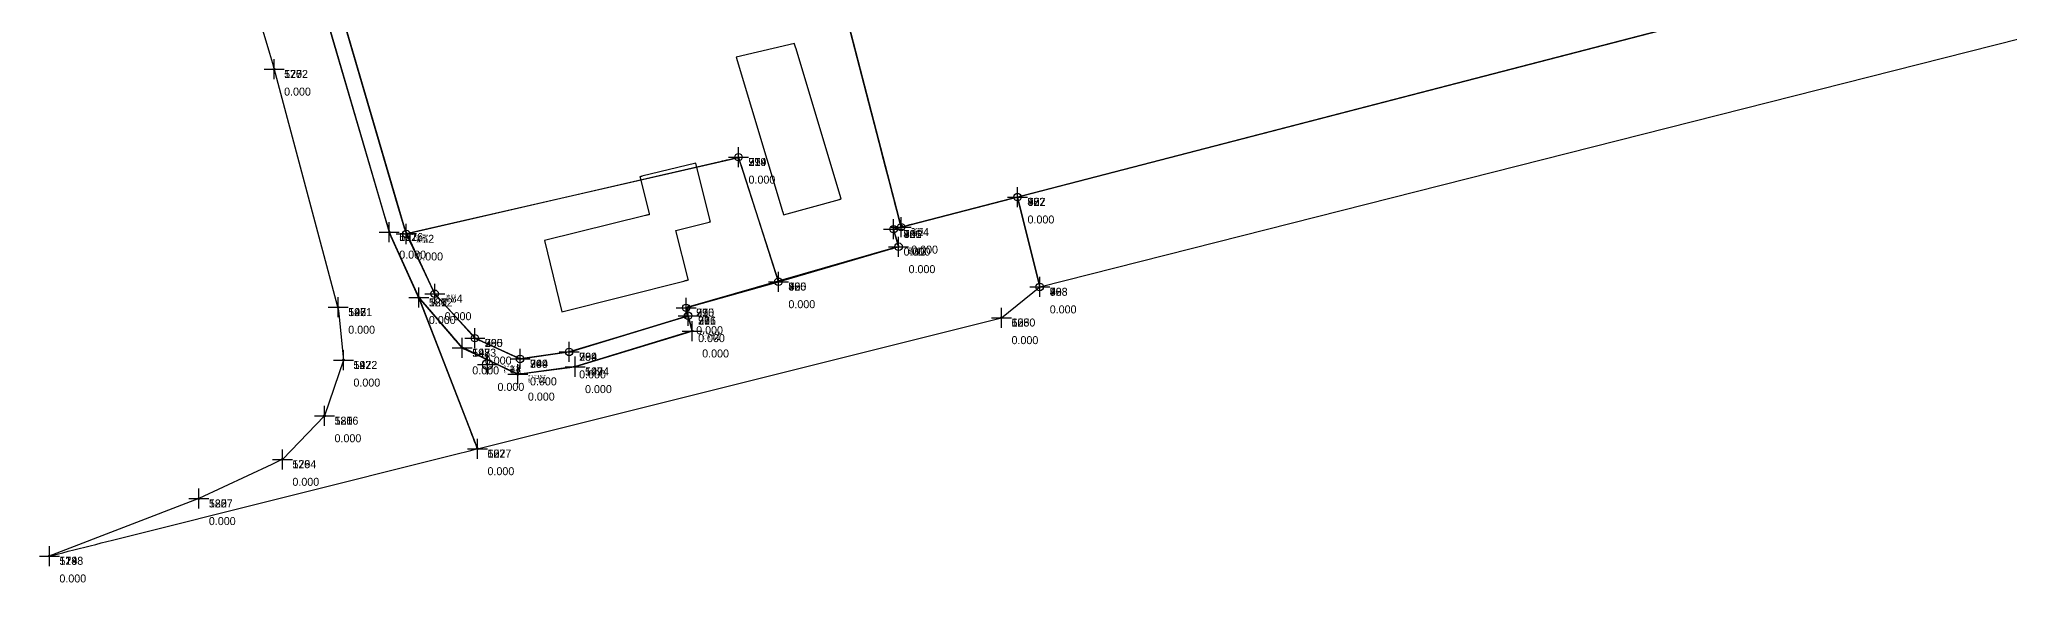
# Model space of a CAD drawing. Header units: metres. Extents: x 581016 to 32581287, y 5319908 to 5321142.
# Drawn here: x 581085 to 581281.9, y 5320133.1 to 5320187.3 of the extents above; entities that cross this region are included whole.
import ezdxf
from ezdxf.enums import TextEntityAlignment as Align

# ---------------------------------------------------------------- set-up
doc = ezdxf.new("R2010")
doc.units = ezdxf.units.M
doc.header["$PDMODE"] = 2
doc.header["$PDSIZE"] = 1
for name, color, linetype in [('Flurstuecksgrenzedxf', 7, 'Continuous'), ('Gebaeudeumrissliniedxf', 7, 'Continuous'), ('Grenzpunktdxf', 7, 'Continuous'), ('Grenzpunktunabgemarktdxf', 7, 'Continuous'), ('PointHeights', 7, 'Continuous'), ('PointNames', 7, 'Continuous'), ('UmringIndustrieUGewerbefldxf', 7, 'Continuous'), ('UmringPStrassenverkehrdxf', 7, 'Continuous'), ('UmringPWohnbauFldxf', 7, 'Continuous'), ('UmringspolygonWegdxf', 7, 'Continuous'), ('Versicherungspunktdxf', 7, 'Continuous')]:
    doc.layers.add(name, color=color, linetype=linetype)

msp = doc.modelspace()

# ---------------------------------------------------------------- linework, layer by layer
at = {"layer": 'Flurstuecksgrenzedxf', "color": 178}
for points in [[(581563.77, 5320247.92), (581450.34, 5320236.37), (581448.18, 5320236.02), (581437.39, 5320234.3), (581436.01, 5320234.08), (581350.47, 5320212.41), (581340.6, 5320210.21), (581278.9, 5320196.45), (581274.11, 5320195.26), (581182.73, 5320171.57), (581184.95, 5320162.59), (581292.94, 5320189.92), (581303.24, 5320192.05), (581422.51, 5320216.05), (581434.04, 5320218.26), (581497.34, 5320228.76)], [(581563.77, 5320247.92), (581450.34, 5320236.37), (581448.18, 5320236.02), (581437.39, 5320234.3), (581436.01, 5320234.08), (581350.47, 5320212.41), (581340.6, 5320210.21), (581278.9, 5320196.45), (581274.11, 5320195.26), (581182.73, 5320171.57), (581184.95, 5320162.59), (581292.94, 5320189.92), (581303.24, 5320192.05), (581422.51, 5320216.05), (581434.04, 5320218.26), (581497.34, 5320228.76)], [(581157.88, 5320219.54), (581171.1, 5320168.56), (581277.48, 5320196.13)], [(581157.88, 5320219.54), (581171.1, 5320168.56), (581277.48, 5320196.13)], [(581113.92, 5320194.14), (581121.63, 5320167.88), (581152.83, 5320175.09), (581153.04, 5320175.13), (581153.25, 5320175.18), (581153.45, 5320175.23), (581153.66, 5320175.28), (581153.87, 5320175.33), (581154.07, 5320175.37), (581154.28, 5320175.42), (581154.49, 5320175.47), (581154.69, 5320175.52), (581154.85, 5320175.53), (581154.87, 5320175.45), (581154.9, 5320175.37), (581154.92, 5320175.3), (581158.83, 5320163.11), (581170.11, 5320166.4), (581170.19, 5320166.42), (581170.26, 5320166.44), (581170.34, 5320166.46), (581170.41, 5320166.49), (581170.49, 5320166.51), (581170.56, 5320166.53), (581170.64, 5320166.55), (581170.71, 5320166.57), (581170.79, 5320166.59), (581170.84, 5320166.61), (581170.84, 5320166.62), (581170.83, 5320166.63), (581170.83, 5320166.65), (581170.34, 5320168.36), (581171.05, 5320168.55), (581171.06, 5320168.55), (581171.06, 5320168.55), (581171.07, 5320168.55), (581171.07, 5320168.55), (581171.08, 5320168.55), (581171.08, 5320168.56), (581171.09, 5320168.56), (581171.09, 5320168.56), (581171.1, 5320168.56), (581171.08, 5320168.65), (581170.99, 5320168.97), (581170.91, 5320169.29), (581170.83, 5320169.6), (581158.33, 5320217.82)], [(581113.92, 5320194.14), (581121.63, 5320167.88), (581152.83, 5320175.09), (581153.04, 5320175.13), (581153.25, 5320175.18), (581153.45, 5320175.23), (581153.66, 5320175.28), (581153.87, 5320175.33), (581154.07, 5320175.37), (581154.28, 5320175.42), (581154.49, 5320175.47), (581154.69, 5320175.52), (581154.85, 5320175.53), (581154.87, 5320175.45), (581154.9, 5320175.37), (581154.92, 5320175.3), (581158.83, 5320163.11), (581170.11, 5320166.4), (581170.19, 5320166.42), (581170.26, 5320166.44), (581170.34, 5320166.46), (581170.41, 5320166.49), (581170.49, 5320166.51), (581170.56, 5320166.53), (581170.64, 5320166.55), (581170.71, 5320166.57), (581170.79, 5320166.59), (581170.84, 5320166.61), (581170.84, 5320166.62), (581170.83, 5320166.63), (581170.83, 5320166.65), (581170.34, 5320168.36), (581171.05, 5320168.55), (581171.06, 5320168.55), (581171.06, 5320168.55), (581171.07, 5320168.55), (581171.07, 5320168.55), (581171.08, 5320168.55), (581171.08, 5320168.56), (581171.09, 5320168.56), (581171.09, 5320168.56), (581171.1, 5320168.56), (581171.08, 5320168.65), (581170.99, 5320168.97), (581170.91, 5320169.29), (581170.83, 5320169.6), (581158.33, 5320217.82)], [(581103.81, 5320199.9), (581107.95, 5320185.93), (581108.25, 5320184.93), (581114.86, 5320160.25), (581114.89, 5320159.91), (581115.35, 5320155.28), (581113.46, 5320149.72), (581109.25, 5320145.37), (581108.99, 5320145.25), (581108.72, 5320145.12), (581108.45, 5320145), (581108.18, 5320144.87), (581100.9, 5320141.45), (581086.27, 5320135.84), (581086.07, 5320135.76), (581086.19, 5320135.78), (581086.74, 5320135.92), (581087.29, 5320136.05), (581087.84, 5320136.19), (581088.39, 5320136.33), (581088.95, 5320136.47), (581089.5, 5320136.61), (581090.05, 5320136.74), (581090.6, 5320136.88), (581091.15, 5320137.02), (581091.7, 5320137.16), (581092.25, 5320137.3), (581126.45, 5320145.85), (581127, 5320145.99), (581127.55, 5320146.13), (581128.1, 5320146.27), (581128.65, 5320146.41), (581128.69, 5320146.59), (581128.61, 5320146.79), (581128.54, 5320146.98), (581128.46, 5320147.17), (581128.39, 5320147.37), (581128.31, 5320147.56), (581128.23, 5320147.76), (581128.16, 5320147.95), (581128.08, 5320148.15), (581123.1, 5320160.99), (581122.8, 5320161.72), (581120.13, 5320167.61), (581119.94, 5320168.03), (581109.47, 5320203.77)], [(581103.81, 5320199.9), (581107.95, 5320185.93), (581108.25, 5320184.93), (581114.86, 5320160.25), (581114.89, 5320159.91), (581115.35, 5320155.28), (581113.46, 5320149.72), (581109.25, 5320145.37), (581108.99, 5320145.25), (581108.72, 5320145.12), (581108.45, 5320145), (581108.18, 5320144.87), (581100.9, 5320141.45), (581086.27, 5320135.84), (581086.07, 5320135.76), (581086.19, 5320135.78), (581086.74, 5320135.92), (581087.29, 5320136.05), (581087.84, 5320136.19), (581088.39, 5320136.33), (581088.95, 5320136.47), (581089.5, 5320136.61), (581090.05, 5320136.74), (581090.6, 5320136.88), (581091.15, 5320137.02), (581091.7, 5320137.16), (581092.25, 5320137.3), (581126.45, 5320145.85), (581127, 5320145.99), (581127.55, 5320146.13), (581128.1, 5320146.27), (581128.65, 5320146.41), (581128.69, 5320146.59), (581128.61, 5320146.79), (581128.54, 5320146.98), (581128.46, 5320147.17), (581128.39, 5320147.37), (581128.31, 5320147.56), (581128.23, 5320147.76), (581128.16, 5320147.95), (581128.08, 5320148.15), (581123.1, 5320160.99), (581122.8, 5320161.72), (581120.13, 5320167.61), (581119.94, 5320168.03), (581109.47, 5320203.77)], [(581109.45, 5320203.86), (581119.47, 5320169.65), (581120.06, 5320167.77), (581122.85, 5320161.62), (581123.06, 5320161.33), (581123.3, 5320161.06), (581123.53, 5320160.79), (581126.24, 5320157.65), (581126.4, 5320157.46), (581126.57, 5320157.27), (581126.73, 5320157.07), (581126.9, 5320156.88), (581127.06, 5320156.69), (581131.83, 5320154.33), (581131.97, 5320154.26), (581132.12, 5320154.19), (581132.27, 5320154.12), (581132.42, 5320154.05), (581132.57, 5320153.98), (581132.72, 5320153.91), (581132.87, 5320153.89), (581133.02, 5320153.91), (581138.25, 5320154.6), (581139.02, 5320154.79), (581149.64, 5320158.02), (581149.85, 5320158.08), (581150.05, 5320158.14), (581150.21, 5320158.2), (581150.2, 5320158.22), (581150.19, 5320158.25), (581150.19, 5320158.28), (581150.18, 5320158.31), (581150.17, 5320158.33), (581150.16, 5320158.36), (581150.16, 5320158.39), (581150.15, 5320158.41), (581150.14, 5320158.44), (581150.14, 5320158.47), (581149.9, 5320159.34), (581149.89, 5320159.37), (581149.89, 5320159.39), (581149.88, 5320159.42), (581149.87, 5320159.45), (581149.87, 5320159.48), (581149.86, 5320159.5), (581149.85, 5320159.53), (581149.84, 5320159.56), (581149.84, 5320159.58), (581149.83, 5320159.61), (581149.82, 5320159.64), (581149.81, 5320159.67), (581149.81, 5320159.69), (581137.91, 5320156.1), (581133, 5320155.4), (581129.21, 5320157.14), (581129.04, 5320157.22), (581128.87, 5320157.3), (581128.7, 5320157.38), (581128.52, 5320157.46), (581128.37, 5320157.61), (581124.79, 5320161.56), (581124.58, 5320161.79), (581124.39, 5320162.07), (581124.24, 5320162.39), (581121.46, 5320168.46), (581120.77, 5320170.8), (581110.91, 5320204.39)], [(581109.45, 5320203.86), (581119.47, 5320169.65), (581120.06, 5320167.77), (581122.85, 5320161.62), (581123.06, 5320161.33), (581123.3, 5320161.06), (581123.53, 5320160.79), (581126.24, 5320157.65), (581126.4, 5320157.46), (581126.57, 5320157.27), (581126.73, 5320157.07), (581126.9, 5320156.88), (581127.06, 5320156.69), (581131.83, 5320154.33), (581131.97, 5320154.26), (581132.12, 5320154.19), (581132.27, 5320154.12), (581132.42, 5320154.05), (581132.57, 5320153.98), (581132.72, 5320153.91), (581132.87, 5320153.89), (581133.02, 5320153.91), (581138.25, 5320154.6), (581139.02, 5320154.79), (581149.64, 5320158.02), (581149.85, 5320158.08), (581150.05, 5320158.14), (581150.21, 5320158.2), (581150.2, 5320158.22), (581150.19, 5320158.25), (581150.19, 5320158.28), (581150.18, 5320158.31), (581150.17, 5320158.33), (581150.16, 5320158.36), (581150.16, 5320158.39), (581150.15, 5320158.41), (581150.14, 5320158.44), (581150.14, 5320158.47), (581149.9, 5320159.34), (581149.89, 5320159.37), (581149.89, 5320159.39), (581149.88, 5320159.42), (581149.87, 5320159.45), (581149.87, 5320159.48), (581149.86, 5320159.5), (581149.85, 5320159.53), (581149.84, 5320159.56), (581149.84, 5320159.58), (581149.83, 5320159.61), (581149.82, 5320159.64), (581149.81, 5320159.67), (581149.81, 5320159.69), (581137.91, 5320156.1), (581133, 5320155.4), (581129.21, 5320157.14), (581129.04, 5320157.22), (581128.87, 5320157.3), (581128.7, 5320157.38), (581128.52, 5320157.46), (581128.37, 5320157.61), (581124.79, 5320161.56), (581124.58, 5320161.79), (581124.39, 5320162.07), (581124.24, 5320162.39), (581121.46, 5320168.46), (581120.77, 5320170.8), (581110.91, 5320204.39)]]:
    msp.add_lwpolyline(points, dxfattribs=at)
for points in [[(581121.63, 5320167.88), (581124.32, 5320162.23), (581124.36, 5320162.15), (581124.39, 5320162.07), (581124.43, 5320161.99), (581128.48, 5320157.48), (581133.03, 5320155.4), (581133.07, 5320155.41), (581133.1, 5320155.41), (581133.13, 5320155.42), (581133.16, 5320155.42), (581133.2, 5320155.43), (581133.23, 5320155.43), (581133.26, 5320155.44), (581133.29, 5320155.44), (581138.17, 5320156.18), (581138.44, 5320156.26), (581149.8, 5320159.72), (581149.8, 5320159.73), (581149.8, 5320159.73), (581149.8, 5320159.73), (581149.8, 5320159.74), (581149.79, 5320159.74), (581149.79, 5320159.74), (581149.79, 5320159.75), (581149.79, 5320159.75), (581149.79, 5320159.76), (581149.79, 5320159.76), (581149.79, 5320159.76), (581149.79, 5320159.77), (581149.79, 5320159.77), (581149.65, 5320160.52), (581149.69, 5320160.53), (581149.73, 5320160.54), (581149.77, 5320160.56), (581149.81, 5320160.57), (581149.86, 5320160.58), (581149.9, 5320160.59), (581149.94, 5320160.6), (581149.98, 5320160.61), (581150.02, 5320160.63), (581150.06, 5320160.64), (581150.1, 5320160.65), (581150.14, 5320160.66), (581150.18, 5320160.67), (581158.83, 5320163.11), (581155.09, 5320174.78), (581155.07, 5320174.83), (581155.05, 5320174.89), (581155.04, 5320174.94), (581155.02, 5320175), (581155, 5320175.05), (581154.98, 5320175.11), (581154.96, 5320175.16), (581154.95, 5320175.22), (581154.93, 5320175.27), (581154.91, 5320175.33), (581154.89, 5320175.38), (581154.88, 5320175.44), (581154.86, 5320175.49)], [(581121.63, 5320167.88), (581124.32, 5320162.23), (581124.36, 5320162.15), (581124.39, 5320162.07), (581124.43, 5320161.99), (581128.48, 5320157.48), (581133.03, 5320155.4), (581133.07, 5320155.41), (581133.1, 5320155.41), (581133.13, 5320155.42), (581133.16, 5320155.42), (581133.2, 5320155.43), (581133.23, 5320155.43), (581133.26, 5320155.44), (581133.29, 5320155.44), (581138.17, 5320156.18), (581138.44, 5320156.26), (581149.8, 5320159.72), (581149.8, 5320159.73), (581149.8, 5320159.73), (581149.8, 5320159.73), (581149.8, 5320159.74), (581149.79, 5320159.74), (581149.79, 5320159.74), (581149.79, 5320159.75), (581149.79, 5320159.75), (581149.79, 5320159.76), (581149.79, 5320159.76), (581149.79, 5320159.76), (581149.79, 5320159.77), (581149.79, 5320159.77), (581149.65, 5320160.52), (581149.69, 5320160.53), (581149.73, 5320160.54), (581149.77, 5320160.56), (581149.81, 5320160.57), (581149.86, 5320160.58), (581149.9, 5320160.59), (581149.94, 5320160.6), (581149.98, 5320160.61), (581150.02, 5320160.63), (581150.06, 5320160.64), (581150.1, 5320160.65), (581150.14, 5320160.66), (581150.18, 5320160.67), (581158.83, 5320163.11), (581155.09, 5320174.78), (581155.07, 5320174.83), (581155.05, 5320174.89), (581155.04, 5320174.94), (581155.02, 5320175), (581155, 5320175.05), (581154.98, 5320175.11), (581154.96, 5320175.16), (581154.95, 5320175.22), (581154.93, 5320175.27), (581154.91, 5320175.33), (581154.89, 5320175.38), (581154.88, 5320175.44), (581154.86, 5320175.49)], [(581122.89, 5320161.53), (581128.75, 5320146.43), (581181.13, 5320159.52), (581184.95, 5320162.59), (581182.8, 5320171.27), (581182.79, 5320171.34), (581182.77, 5320171.4), (581182.76, 5320171.47), (581182.74, 5320171.53), (581182.7, 5320171.56), (581182.62, 5320171.54), (581182.53, 5320171.52), (581182.45, 5320171.5), (581182.37, 5320171.48), (581182.29, 5320171.45), (581182.2, 5320171.43), (581182.12, 5320171.41), (581182.04, 5320171.39), (581170.34, 5320168.36), (581170.34, 5320168.36), (581170.34, 5320168.35), (581170.35, 5320168.33), (581170.35, 5320168.32), (581170.35, 5320168.31), (581170.36, 5320168.3), (581170.36, 5320168.28), (581170.37, 5320168.27), (581170.37, 5320168.26), (581170.37, 5320168.25), (581170.38, 5320168.23), (581170.38, 5320168.22), (581170.38, 5320168.21), (581170.82, 5320166.69), (581170.82, 5320166.68), (581170.82, 5320166.67), (581170.83, 5320166.65), (581170.83, 5320166.64), (581170.83, 5320166.63), (581170.84, 5320166.62), (581170.8, 5320166.6), (581170.71, 5320166.57), (581170.63, 5320166.55), (581170.54, 5320166.52), (581170.46, 5320166.5), (581170.37, 5320166.47), (581170.28, 5320166.45), (581149.79, 5320160.56), (581149.72, 5320160.54), (581149.66, 5320160.52), (581149.61, 5320160.51), (581149.61, 5320160.5), (581149.61, 5320160.5), (581149.61, 5320160.49), (581149.62, 5320160.49), (581149.62, 5320160.48), (581149.62, 5320160.47), (581149.62, 5320160.47), (581149.62, 5320160.46), (581149.62, 5320160.46), (581149.62, 5320160.45), (581149.79, 5320159.74), (581149.8, 5320159.71), (581150.17, 5320158.34), (581150.17, 5320158.33), (581150.18, 5320158.32), (581150.18, 5320158.31), (581150.18, 5320158.3), (581150.18, 5320158.29), (581150.19, 5320158.28), (581150.19, 5320158.27), (581150.19, 5320158.26), (581150.2, 5320158.24), (581150.2, 5320158.23), (581150.2, 5320158.22), (581150.2, 5320158.21), (581150.21, 5320158.2), (581138.55, 5320154.65), (581138.32, 5320154.61), (581133.19, 5320153.93), (581133.12, 5320153.92), (581133.06, 5320153.92), (581133, 5320153.91), (581132.94, 5320153.9), (581132.88, 5320153.89), (581132.82, 5320153.88), (581132.76, 5320153.89), (581132.7, 5320153.92), (581127.23, 5320156.5)], [(581122.89, 5320161.53), (581128.75, 5320146.43), (581181.13, 5320159.52), (581184.95, 5320162.59), (581182.8, 5320171.27), (581182.79, 5320171.34), (581182.77, 5320171.4), (581182.76, 5320171.47), (581182.74, 5320171.53), (581182.7, 5320171.56), (581182.62, 5320171.54), (581182.53, 5320171.52), (581182.45, 5320171.5), (581182.37, 5320171.48), (581182.29, 5320171.45), (581182.2, 5320171.43), (581182.12, 5320171.41), (581182.04, 5320171.39), (581170.34, 5320168.36), (581170.34, 5320168.36), (581170.34, 5320168.35), (581170.35, 5320168.33), (581170.35, 5320168.32), (581170.35, 5320168.31), (581170.36, 5320168.3), (581170.36, 5320168.28), (581170.37, 5320168.27), (581170.37, 5320168.26), (581170.37, 5320168.25), (581170.38, 5320168.23), (581170.38, 5320168.22), (581170.38, 5320168.21), (581170.82, 5320166.69), (581170.82, 5320166.68), (581170.82, 5320166.67), (581170.83, 5320166.65), (581170.83, 5320166.64), (581170.83, 5320166.63), (581170.84, 5320166.62), (581170.8, 5320166.6), (581170.71, 5320166.57), (581170.63, 5320166.55), (581170.54, 5320166.52), (581170.46, 5320166.5), (581170.37, 5320166.47), (581170.28, 5320166.45), (581149.79, 5320160.56), (581149.72, 5320160.54), (581149.66, 5320160.52), (581149.61, 5320160.51), (581149.61, 5320160.5), (581149.61, 5320160.5), (581149.61, 5320160.49), (581149.62, 5320160.49), (581149.62, 5320160.48), (581149.62, 5320160.47), (581149.62, 5320160.47), (581149.62, 5320160.46), (581149.62, 5320160.46), (581149.62, 5320160.45), (581149.79, 5320159.74), (581149.8, 5320159.71), (581150.17, 5320158.34), (581150.17, 5320158.33), (581150.18, 5320158.32), (581150.18, 5320158.31), (581150.18, 5320158.3), (581150.18, 5320158.29), (581150.19, 5320158.28), (581150.19, 5320158.27), (581150.19, 5320158.26), (581150.2, 5320158.24), (581150.2, 5320158.23), (581150.2, 5320158.22), (581150.2, 5320158.21), (581150.21, 5320158.2), (581138.55, 5320154.65), (581138.32, 5320154.61), (581133.19, 5320153.93), (581133.12, 5320153.92), (581133.06, 5320153.92), (581133, 5320153.91), (581132.94, 5320153.9), (581132.88, 5320153.89), (581132.82, 5320153.88), (581132.76, 5320153.89), (581132.7, 5320153.92), (581127.23, 5320156.5)]]:
    msp.add_lwpolyline(points, close=True, dxfattribs=at)
at = {"layer": 'Gebaeudeumrissliniedxf', "color": 178}
for points in [[(581154.6, 5320185.54), (581159.2, 5320170.26), (581159.21, 5320170.23), (581159.22, 5320170.19), (581159.23, 5320170.16), (581159.24, 5320170.12), (581159.26, 5320170.09), (581159.27, 5320170.05), (581159.28, 5320170.02), (581159.29, 5320169.98), (581159.3, 5320169.95), (581159.31, 5320169.91), (581159.32, 5320169.88), (581159.33, 5320169.84), (581159.34, 5320169.81), (581164.92, 5320171.34), (581164.93, 5320171.34), (581164.95, 5320171.35), (581164.96, 5320171.35), (581164.97, 5320171.35), (581164.98, 5320171.36), (581165, 5320171.36), (581165.01, 5320171.36), (581165.02, 5320171.37), (581165.04, 5320171.37), (581165.05, 5320171.38), (581165.06, 5320171.38), (581165.07, 5320171.38), (581165.09, 5320171.39), (581160.56, 5320186.47), (581160.55, 5320186.5), (581160.54, 5320186.54), (581160.52, 5320186.57), (581160.51, 5320186.6), (581160.5, 5320186.64), (581160.49, 5320186.67), (581160.48, 5320186.71), (581160.47, 5320186.74), (581160.46, 5320186.78), (581160.45, 5320186.81), (581160.44, 5320186.85), (581160.43, 5320186.88), (581160.42, 5320186.92)], [(581154.6, 5320185.54), (581159.2, 5320170.26), (581159.21, 5320170.23), (581159.22, 5320170.19), (581159.23, 5320170.16), (581159.24, 5320170.12), (581159.26, 5320170.09), (581159.27, 5320170.05), (581159.28, 5320170.02), (581159.29, 5320169.98), (581159.3, 5320169.95), (581159.31, 5320169.91), (581159.32, 5320169.88), (581159.33, 5320169.84), (581159.34, 5320169.81), (581164.92, 5320171.34), (581164.93, 5320171.34), (581164.95, 5320171.35), (581164.96, 5320171.35), (581164.97, 5320171.35), (581164.98, 5320171.36), (581165, 5320171.36), (581165.01, 5320171.36), (581165.02, 5320171.37), (581165.04, 5320171.37), (581165.05, 5320171.38), (581165.06, 5320171.38), (581165.07, 5320171.38), (581165.09, 5320171.39), (581160.56, 5320186.47), (581160.55, 5320186.5), (581160.54, 5320186.54), (581160.52, 5320186.57), (581160.51, 5320186.6), (581160.5, 5320186.64), (581160.49, 5320186.67), (581160.48, 5320186.71), (581160.47, 5320186.74), (581160.46, 5320186.78), (581160.45, 5320186.81), (581160.44, 5320186.85), (581160.43, 5320186.88), (581160.42, 5320186.92)], [(581137.19, 5320160.09), (581149.37, 5320163.18), (581149.43, 5320163.2), (581149.48, 5320163.21), (581149.53, 5320163.22), (581149.58, 5320163.24), (581149.63, 5320163.25), (581149.68, 5320163.26), (581149.73, 5320163.27), (581149.78, 5320163.29), (581149.83, 5320163.3), (581149.82, 5320163.32), (581149.82, 5320163.34), (581149.81, 5320163.36), (581149.81, 5320163.38), (581148.58, 5320168.22), (581151.91, 5320169.07), (581151.92, 5320169.07), (581151.93, 5320169.08), (581151.95, 5320169.08), (581151.96, 5320169.08), (581151.97, 5320169.09), (581151.99, 5320169.09), (581152, 5320169.09), (581152.02, 5320169.1), (581152.03, 5320169.1), (581152.02, 5320169.12), (581152.02, 5320169.15), (581152.01, 5320169.17), (581152.01, 5320169.19), (581150.57, 5320174.97), (581145.19, 5320173.64), (581145.17, 5320173.63), (581145.15, 5320173.63), (581145.12, 5320173.62), (581145.1, 5320173.62), (581145.08, 5320173.61), (581145.06, 5320173.61), (581145.03, 5320173.6), (581145.01, 5320173.6), (581144.99, 5320173.59), (581144.99, 5320173.57), (581145, 5320173.56), (581145, 5320173.54), (581145.01, 5320173.53), (581145.91, 5320169.88), (581145.92, 5320169.87), (581145.92, 5320169.85), (581145.93, 5320169.84), (581145.93, 5320169.82), (581145.89, 5320169.81), (581145.85, 5320169.8), (581145.8, 5320169.79), (581145.76, 5320169.78), (581145.72, 5320169.77), (581145.68, 5320169.76), (581145.64, 5320169.75), (581145.59, 5320169.74), (581145.55, 5320169.73), (581135.45, 5320167.22)], [(581137.19, 5320160.09), (581149.37, 5320163.18), (581149.43, 5320163.2), (581149.48, 5320163.21), (581149.53, 5320163.22), (581149.58, 5320163.24), (581149.63, 5320163.25), (581149.68, 5320163.26), (581149.73, 5320163.27), (581149.78, 5320163.29), (581149.83, 5320163.3), (581149.82, 5320163.32), (581149.82, 5320163.34), (581149.81, 5320163.36), (581149.81, 5320163.38), (581148.58, 5320168.22), (581151.91, 5320169.07), (581151.92, 5320169.07), (581151.93, 5320169.08), (581151.95, 5320169.08), (581151.96, 5320169.08), (581151.97, 5320169.09), (581151.99, 5320169.09), (581152, 5320169.09), (581152.02, 5320169.1), (581152.03, 5320169.1), (581152.02, 5320169.12), (581152.02, 5320169.15), (581152.01, 5320169.17), (581152.01, 5320169.19), (581150.57, 5320174.97), (581145.19, 5320173.64), (581145.17, 5320173.63), (581145.15, 5320173.63), (581145.12, 5320173.62), (581145.1, 5320173.62), (581145.08, 5320173.61), (581145.06, 5320173.61), (581145.03, 5320173.6), (581145.01, 5320173.6), (581144.99, 5320173.59), (581144.99, 5320173.57), (581145, 5320173.56), (581145, 5320173.54), (581145.01, 5320173.53), (581145.91, 5320169.88), (581145.92, 5320169.87), (581145.92, 5320169.85), (581145.93, 5320169.84), (581145.93, 5320169.82), (581145.89, 5320169.81), (581145.85, 5320169.8), (581145.8, 5320169.79), (581145.76, 5320169.78), (581145.72, 5320169.77), (581145.68, 5320169.76), (581145.64, 5320169.75), (581145.59, 5320169.74), (581145.55, 5320169.73), (581135.45, 5320167.22)]]:
    msp.add_lwpolyline(points, close=True, dxfattribs=at)
at = {"layer": 'Grenzpunktdxf', "color": 178}
for centre in [(581154.84, 5320175.55), (581154.84, 5320175.55), (581154.84, 5320175.55), (581154.84, 5320175.55), (581182.73, 5320171.57), (581182.73, 5320171.57), (581182.73, 5320171.57), (581182.73, 5320171.57), (581121.63, 5320167.88), (581121.63, 5320167.88), (581121.63, 5320167.88), (581121.63, 5320167.88), (581170.34, 5320168.36), (581170.34, 5320168.36), (581170.34, 5320168.36), (581170.34, 5320168.36), (581171.1, 5320168.56), (581171.1, 5320168.56), (581171.1, 5320168.56), (581171.1, 5320168.56), (581170.84, 5320166.61), (581170.84, 5320166.61), (581170.84, 5320166.61), (581170.84, 5320166.61), (581124.47, 5320161.91), (581124.47, 5320161.91), (581124.47, 5320161.91), (581124.47, 5320161.91), (581158.83, 5320163.11), (581158.83, 5320163.11), (581158.83, 5320163.11), (581158.83, 5320163.11), (581184.95, 5320162.59), (581184.95, 5320162.59), (581184.95, 5320162.59), (581184.95, 5320162.59), (581149.61, 5320160.51), (581149.61, 5320160.51), (581149.61, 5320160.51), (581149.61, 5320160.51), (581149.8, 5320159.72), (581149.8, 5320159.72), (581149.8, 5320159.72), (581149.8, 5320159.72), (581128.48, 5320157.48), (581128.48, 5320157.48), (581128.48, 5320157.48), (581128.48, 5320157.48), (581137.91, 5320156.1), (581137.91, 5320156.1), (581137.91, 5320156.1), (581137.91, 5320156.1), (581133, 5320155.4), (581133, 5320155.4), (581133, 5320155.4), (581133, 5320155.4)]:
    msp.add_circle(centre, 0.375, dxfattribs=at)
at = {"layer": 'Grenzpunktdxf', "linetype": 'Continuous'}
for p in [(581154.84, 5320175.55), (581154.84, 5320175.55), (581154.84, 5320175.55), (581154.84, 5320175.55), (581182.73, 5320171.57), (581182.73, 5320171.57), (581182.73, 5320171.57), (581182.73, 5320171.57), (581121.63, 5320167.88), (581121.63, 5320167.88), (581121.63, 5320167.88), (581121.63, 5320167.88), (581170.34, 5320168.36), (581170.34, 5320168.36), (581170.34, 5320168.36), (581170.34, 5320168.36), (581171.1, 5320168.56), (581171.1, 5320168.56), (581171.1, 5320168.56), (581171.1, 5320168.56), (581170.84, 5320166.61), (581170.84, 5320166.61), (581170.84, 5320166.61), (581170.84, 5320166.61), (581158.83, 5320163.11), (581158.83, 5320163.11), (581158.83, 5320163.11), (581158.83, 5320163.11), (581124.47, 5320161.91), (581124.47, 5320161.91), (581124.47, 5320161.91), (581124.47, 5320161.91), (581184.95, 5320162.59), (581184.95, 5320162.59), (581184.95, 5320162.59), (581184.95, 5320162.59), (581149.61, 5320160.51), (581149.61, 5320160.51), (581149.61, 5320160.51), (581149.61, 5320160.51), (581149.8, 5320159.72), (581149.8, 5320159.72), (581149.8, 5320159.72), (581149.8, 5320159.72), (581128.48, 5320157.48), (581128.48, 5320157.48), (581128.48, 5320157.48), (581128.48, 5320157.48), (581133, 5320155.4), (581133, 5320155.4), (581133, 5320155.4), (581133, 5320155.4), (581137.91, 5320156.1), (581137.91, 5320156.1), (581137.91, 5320156.1), (581137.91, 5320156.1)]:
    msp.add_point(p, dxfattribs=at)
at = {"layer": 'Grenzpunktunabgemarktdxf', "color": 178}
for centre in [(581108.42, 5320184.34), (581108.42, 5320184.34), (581119.93, 5320168.06), (581119.93, 5320168.06), (581114.83, 5320160.56), (581114.83, 5320160.56), (581122.89, 5320161.53), (581122.89, 5320161.53), (581150.21, 5320158.19), (581150.21, 5320158.19), (581181.13, 5320159.52), (581181.13, 5320159.52), (581127.23, 5320156.5), (581127.23, 5320156.5), (581115.35, 5320155.28), (581115.35, 5320155.28), (581138.5, 5320154.63), (581138.5, 5320154.63), (581132.79, 5320153.88), (581132.79, 5320153.88), (581113.46, 5320149.72), (581113.46, 5320149.72), (581128.75, 5320146.43), (581128.75, 5320146.43), (581109.25, 5320145.37), (581109.25, 5320145.37), (581100.9, 5320141.45), (581100.9, 5320141.45), (581085.96, 5320135.72), (581085.96, 5320135.72)]:
    msp.add_circle(centre, 0.0833, dxfattribs=at)
at = {"layer": 'Grenzpunktunabgemarktdxf', "linetype": 'Continuous'}
for p in [(581108.42, 5320184.34), (581108.42, 5320184.34), (581108.42, 5320184.34), (581108.42, 5320184.34), (581119.93, 5320168.06), (581119.93, 5320168.06), (581119.93, 5320168.06), (581119.93, 5320168.06), (581122.89, 5320161.53), (581122.89, 5320161.53), (581122.89, 5320161.53), (581122.89, 5320161.53), (581114.83, 5320160.56), (581114.83, 5320160.56), (581114.83, 5320160.56), (581114.83, 5320160.56), (581181.13, 5320159.52), (581181.13, 5320159.52), (581181.13, 5320159.52), (581181.13, 5320159.52), (581150.21, 5320158.19), (581150.21, 5320158.19), (581150.21, 5320158.19), (581150.21, 5320158.19), (581115.35, 5320155.28), (581115.35, 5320155.28), (581115.35, 5320155.28), (581115.35, 5320155.28), (581127.23, 5320156.5), (581127.23, 5320156.5), (581127.23, 5320156.5), (581127.23, 5320156.5), (581132.79, 5320153.88), (581132.79, 5320153.88), (581132.79, 5320153.88), (581132.79, 5320153.88), (581138.5, 5320154.63), (581138.5, 5320154.63), (581138.5, 5320154.63), (581138.5, 5320154.63), (581113.46, 5320149.72), (581113.46, 5320149.72), (581113.46, 5320149.72), (581113.46, 5320149.72), (581109.25, 5320145.37), (581109.25, 5320145.37), (581109.25, 5320145.37), (581109.25, 5320145.37), (581128.75, 5320146.43), (581128.75, 5320146.43), (581128.75, 5320146.43), (581128.75, 5320146.43), (581100.9, 5320141.45), (581100.9, 5320141.45), (581100.9, 5320141.45), (581100.9, 5320141.45), (581085.96, 5320135.72), (581085.96, 5320135.72), (581085.96, 5320135.72), (581085.96, 5320135.72)]:
    msp.add_point(p, dxfattribs=at)
at = {"layer": 'UmringIndustrieUGewerbefldxf', "color": 178}
msp.add_lwpolyline([(581259.2, 5320191.39), (581172.57, 5320168.94), (581172.25, 5320168.86), (581171.94, 5320168.78), (581171.62, 5320168.7), (581171.31, 5320168.61), (581170.98, 5320169.04), (581170.62, 5320170.42), (581170.26, 5320171.8), (581169.9, 5320173.18), (581169.54, 5320174.56), (581169.18, 5320175.95), (581168.83, 5320177.33), (581168.47, 5320178.71), (581168.11, 5320180.09), (581157.88, 5320219.54)], dxfattribs=at)
msp.add_lwpolyline([(581259.2, 5320191.39), (581172.57, 5320168.94), (581172.25, 5320168.86), (581171.94, 5320168.78), (581171.62, 5320168.7), (581171.31, 5320168.61), (581170.98, 5320169.04), (581170.62, 5320170.42), (581170.26, 5320171.8), (581169.9, 5320173.18), (581169.54, 5320174.56), (581169.18, 5320175.95), (581168.83, 5320177.33), (581168.47, 5320178.71), (581168.11, 5320180.09), (581157.88, 5320219.54)], dxfattribs=at)
at = {"layer": 'UmringPStrassenverkehrdxf', "color": 178}
for points in [[(581563.77, 5320247.92), (581450.34, 5320236.37), (581448.18, 5320236.02), (581437.39, 5320234.3), (581436.01, 5320234.08), (581350.47, 5320212.41), (581340.6, 5320210.21), (581278.9, 5320196.45), (581274.11, 5320195.26), (581182.73, 5320171.57), (581184.95, 5320162.59), (581292.94, 5320189.92), (581303.24, 5320192.05), (581422.51, 5320216.05), (581434.04, 5320218.26), (581497.34, 5320228.76)], [(581563.77, 5320247.92), (581450.34, 5320236.37), (581448.18, 5320236.02), (581437.39, 5320234.3), (581436.01, 5320234.08), (581350.47, 5320212.41), (581340.6, 5320210.21), (581278.9, 5320196.45), (581274.11, 5320195.26), (581182.73, 5320171.57), (581184.95, 5320162.59), (581292.94, 5320189.92), (581303.24, 5320192.05), (581422.51, 5320216.05), (581434.04, 5320218.26), (581497.34, 5320228.76)], [(581103.81, 5320199.9), (581107.95, 5320185.93), (581108.25, 5320184.93), (581114.86, 5320160.25), (581114.89, 5320159.91), (581115.35, 5320155.28), (581113.46, 5320149.72), (581109.25, 5320145.37), (581108.99, 5320145.25), (581108.72, 5320145.12), (581108.45, 5320145), (581108.18, 5320144.87), (581100.9, 5320141.45), (581086.27, 5320135.84), (581086.07, 5320135.76), (581086.19, 5320135.78), (581086.74, 5320135.92), (581087.29, 5320136.05), (581087.84, 5320136.19), (581088.39, 5320136.33), (581088.95, 5320136.47), (581089.5, 5320136.61), (581090.05, 5320136.74), (581090.6, 5320136.88), (581091.15, 5320137.02), (581091.7, 5320137.16), (581092.25, 5320137.3), (581126.45, 5320145.85), (581127, 5320145.99), (581127.55, 5320146.13), (581128.1, 5320146.27), (581128.65, 5320146.41), (581128.69, 5320146.59), (581128.61, 5320146.79), (581128.54, 5320146.98), (581128.46, 5320147.17), (581128.39, 5320147.37), (581128.31, 5320147.56), (581128.23, 5320147.76), (581128.16, 5320147.95), (581128.08, 5320148.15), (581123.1, 5320160.99), (581122.8, 5320161.72), (581120.13, 5320167.61), (581119.94, 5320168.03), (581109.47, 5320203.77)], [(581103.81, 5320199.9), (581107.95, 5320185.93), (581108.25, 5320184.93), (581114.86, 5320160.25), (581114.89, 5320159.91), (581115.35, 5320155.28), (581113.46, 5320149.72), (581109.25, 5320145.37), (581108.99, 5320145.25), (581108.72, 5320145.12), (581108.45, 5320145), (581108.18, 5320144.87), (581100.9, 5320141.45), (581086.27, 5320135.84), (581086.07, 5320135.76), (581086.19, 5320135.78), (581086.74, 5320135.92), (581087.29, 5320136.05), (581087.84, 5320136.19), (581088.39, 5320136.33), (581088.95, 5320136.47), (581089.5, 5320136.61), (581090.05, 5320136.74), (581090.6, 5320136.88), (581091.15, 5320137.02), (581091.7, 5320137.16), (581092.25, 5320137.3), (581126.45, 5320145.85), (581127, 5320145.99), (581127.55, 5320146.13), (581128.1, 5320146.27), (581128.65, 5320146.41), (581128.69, 5320146.59), (581128.61, 5320146.79), (581128.54, 5320146.98), (581128.46, 5320147.17), (581128.39, 5320147.37), (581128.31, 5320147.56), (581128.23, 5320147.76), (581128.16, 5320147.95), (581128.08, 5320148.15), (581123.1, 5320160.99), (581122.8, 5320161.72), (581120.13, 5320167.61), (581119.94, 5320168.03), (581109.47, 5320203.77)]]:
    msp.add_lwpolyline(points, dxfattribs=at)
msp.add_lwpolyline([(581122.89, 5320161.53), (581128.75, 5320146.43), (581181.13, 5320159.52), (581184.95, 5320162.59), (581182.8, 5320171.27), (581182.79, 5320171.34), (581182.77, 5320171.4), (581182.76, 5320171.47), (581182.74, 5320171.53), (581182.7, 5320171.56), (581182.62, 5320171.54), (581182.53, 5320171.52), (581182.45, 5320171.5), (581182.37, 5320171.48), (581182.29, 5320171.45), (581182.2, 5320171.43), (581182.12, 5320171.41), (581182.04, 5320171.39), (581170.34, 5320168.36), (581170.34, 5320168.36), (581170.34, 5320168.35), (581170.35, 5320168.33), (581170.35, 5320168.32), (581170.35, 5320168.31), (581170.36, 5320168.3), (581170.36, 5320168.28), (581170.37, 5320168.27), (581170.37, 5320168.26), (581170.37, 5320168.25), (581170.38, 5320168.23), (581170.38, 5320168.22), (581170.38, 5320168.21), (581170.82, 5320166.69), (581170.82, 5320166.68), (581170.82, 5320166.67), (581170.83, 5320166.65), (581170.83, 5320166.64), (581170.83, 5320166.63), (581170.84, 5320166.62), (581170.8, 5320166.6), (581170.71, 5320166.57), (581170.63, 5320166.55), (581170.54, 5320166.52), (581170.46, 5320166.5), (581170.37, 5320166.47), (581170.28, 5320166.45), (581149.79, 5320160.56), (581149.72, 5320160.54), (581149.66, 5320160.52), (581149.61, 5320160.51), (581149.61, 5320160.5), (581149.61, 5320160.5), (581149.61, 5320160.49), (581149.62, 5320160.49), (581149.62, 5320160.48), (581149.62, 5320160.47), (581149.62, 5320160.47), (581149.62, 5320160.46), (581149.62, 5320160.46), (581149.62, 5320160.45), (581149.79, 5320159.74), (581149.8, 5320159.71), (581150.17, 5320158.34), (581150.17, 5320158.33), (581150.18, 5320158.32), (581150.18, 5320158.31), (581150.18, 5320158.3), (581150.18, 5320158.29), (581150.19, 5320158.28), (581150.19, 5320158.27), (581150.19, 5320158.26), (581150.2, 5320158.24), (581150.2, 5320158.23), (581150.2, 5320158.22), (581150.2, 5320158.21), (581150.21, 5320158.2), (581138.55, 5320154.65), (581138.32, 5320154.61), (581133.19, 5320153.93), (581133.12, 5320153.92), (581133.06, 5320153.92), (581133, 5320153.91), (581132.94, 5320153.9), (581132.88, 5320153.89), (581132.82, 5320153.88), (581132.76, 5320153.89), (581132.7, 5320153.92), (581127.23, 5320156.5)], close=True, dxfattribs=at)
msp.add_lwpolyline([(581122.89, 5320161.53), (581128.75, 5320146.43), (581181.13, 5320159.52), (581184.95, 5320162.59), (581182.8, 5320171.27), (581182.79, 5320171.34), (581182.77, 5320171.4), (581182.76, 5320171.47), (581182.74, 5320171.53), (581182.7, 5320171.56), (581182.62, 5320171.54), (581182.53, 5320171.52), (581182.45, 5320171.5), (581182.37, 5320171.48), (581182.29, 5320171.45), (581182.2, 5320171.43), (581182.12, 5320171.41), (581182.04, 5320171.39), (581170.34, 5320168.36), (581170.34, 5320168.36), (581170.34, 5320168.35), (581170.35, 5320168.33), (581170.35, 5320168.32), (581170.35, 5320168.31), (581170.36, 5320168.3), (581170.36, 5320168.28), (581170.37, 5320168.27), (581170.37, 5320168.26), (581170.37, 5320168.25), (581170.38, 5320168.23), (581170.38, 5320168.22), (581170.38, 5320168.21), (581170.82, 5320166.69), (581170.82, 5320166.68), (581170.82, 5320166.67), (581170.83, 5320166.65), (581170.83, 5320166.64), (581170.83, 5320166.63), (581170.84, 5320166.62), (581170.8, 5320166.6), (581170.71, 5320166.57), (581170.63, 5320166.55), (581170.54, 5320166.52), (581170.46, 5320166.5), (581170.37, 5320166.47), (581170.28, 5320166.45), (581149.79, 5320160.56), (581149.72, 5320160.54), (581149.66, 5320160.52), (581149.61, 5320160.51), (581149.61, 5320160.5), (581149.61, 5320160.5), (581149.61, 5320160.49), (581149.62, 5320160.49), (581149.62, 5320160.48), (581149.62, 5320160.47), (581149.62, 5320160.47), (581149.62, 5320160.46), (581149.62, 5320160.46), (581149.62, 5320160.45), (581149.79, 5320159.74), (581149.8, 5320159.71), (581150.17, 5320158.34), (581150.17, 5320158.33), (581150.18, 5320158.32), (581150.18, 5320158.31), (581150.18, 5320158.3), (581150.18, 5320158.29), (581150.19, 5320158.28), (581150.19, 5320158.27), (581150.19, 5320158.26), (581150.2, 5320158.24), (581150.2, 5320158.23), (581150.2, 5320158.22), (581150.2, 5320158.21), (581150.21, 5320158.2), (581138.55, 5320154.65), (581138.32, 5320154.61), (581133.19, 5320153.93), (581133.12, 5320153.92), (581133.06, 5320153.92), (581133, 5320153.91), (581132.94, 5320153.9), (581132.88, 5320153.89), (581132.82, 5320153.88), (581132.76, 5320153.89), (581132.7, 5320153.92), (581127.23, 5320156.5)], close=True, dxfattribs=at)
at = {"layer": 'UmringPWohnbauFldxf', "color": 178}
msp.add_lwpolyline([(581110.91, 5320204.39), (581121.36, 5320168.81), (581121.69, 5320167.75), (581124.42, 5320162.02), (581124.53, 5320161.84), (581124.67, 5320161.69), (581124.81, 5320161.53), (581128.53, 5320157.46), (581128.64, 5320157.4), (581128.76, 5320157.35), (581128.87, 5320157.3), (581128.98, 5320157.25), (581129.09, 5320157.2), (581132.42, 5320155.67), (581132.49, 5320155.63), (581132.57, 5320155.6), (581132.65, 5320155.56), (581132.73, 5320155.52), (581132.81, 5320155.49), (581132.89, 5320155.45), (581132.96, 5320155.42), (581133.05, 5320155.41), (581137.67, 5320156.07), (581138.02, 5320156.13), (581149.14, 5320159.52), (581149.28, 5320159.56), (581149.42, 5320159.6), (581149.56, 5320159.65), (581149.69, 5320159.69), (581149.8, 5320159.72), (581149.8, 5320159.73), (581149.8, 5320159.74), (581149.79, 5320159.75), (581149.79, 5320159.76), (581149.79, 5320159.77), (581149.79, 5320159.78), (581149.78, 5320159.79), (581149.78, 5320159.8), (581149.61, 5320160.51), (581169.86, 5320166.32), (581170, 5320166.36), (581170.14, 5320166.4), (581170.27, 5320166.45), (581170.41, 5320166.49), (581170.55, 5320166.53), (581170.69, 5320166.57), (581170.83, 5320166.61), (581170.83, 5320166.63), (581170.83, 5320166.65), (581170.82, 5320166.67), (581170.82, 5320166.69), (581170.81, 5320166.71), (581170.81, 5320166.73), (581170.36, 5320168.29), (581170.36, 5320168.31), (581170.35, 5320168.33), (581170.34, 5320168.35), (581170.34, 5320168.36), (581170.35, 5320168.36), (581170.36, 5320168.37), (581170.37, 5320168.37), (581170.38, 5320168.37), (581170.39, 5320168.37), (581170.4, 5320168.37), (581170.4, 5320168.38), (581170.41, 5320168.38), (581170.42, 5320168.38), (581171.1, 5320168.56), (581170.97, 5320169.06), (581170.82, 5320169.65), (581170.67, 5320170.24), (581170.51, 5320170.83), (581170.36, 5320171.41), (581170.21, 5320172), (581170.05, 5320172.59), (581169.9, 5320173.18), (581169.75, 5320173.77), (581169.6, 5320174.36), (581169.44, 5320174.95), (581169.29, 5320175.54), (581169.14, 5320176.13), (581157.88, 5320219.54)], dxfattribs=at)
msp.add_lwpolyline([(581110.91, 5320204.39), (581121.36, 5320168.81), (581121.69, 5320167.75), (581124.42, 5320162.02), (581124.53, 5320161.84), (581124.67, 5320161.69), (581124.81, 5320161.53), (581128.53, 5320157.46), (581128.64, 5320157.4), (581128.76, 5320157.35), (581128.87, 5320157.3), (581128.98, 5320157.25), (581129.09, 5320157.2), (581132.42, 5320155.67), (581132.49, 5320155.63), (581132.57, 5320155.6), (581132.65, 5320155.56), (581132.73, 5320155.52), (581132.81, 5320155.49), (581132.89, 5320155.45), (581132.96, 5320155.42), (581133.05, 5320155.41), (581137.67, 5320156.07), (581138.02, 5320156.13), (581149.14, 5320159.52), (581149.28, 5320159.56), (581149.42, 5320159.6), (581149.56, 5320159.65), (581149.69, 5320159.69), (581149.8, 5320159.72), (581149.8, 5320159.73), (581149.8, 5320159.74), (581149.79, 5320159.75), (581149.79, 5320159.76), (581149.79, 5320159.77), (581149.79, 5320159.78), (581149.78, 5320159.79), (581149.78, 5320159.8), (581149.61, 5320160.51), (581169.86, 5320166.32), (581170, 5320166.36), (581170.14, 5320166.4), (581170.27, 5320166.45), (581170.41, 5320166.49), (581170.55, 5320166.53), (581170.69, 5320166.57), (581170.83, 5320166.61), (581170.83, 5320166.63), (581170.83, 5320166.65), (581170.82, 5320166.67), (581170.82, 5320166.69), (581170.81, 5320166.71), (581170.81, 5320166.73), (581170.36, 5320168.29), (581170.36, 5320168.31), (581170.35, 5320168.33), (581170.34, 5320168.35), (581170.34, 5320168.36), (581170.35, 5320168.36), (581170.36, 5320168.37), (581170.37, 5320168.37), (581170.38, 5320168.37), (581170.39, 5320168.37), (581170.4, 5320168.37), (581170.4, 5320168.38), (581170.41, 5320168.38), (581170.42, 5320168.38), (581171.1, 5320168.56), (581170.97, 5320169.06), (581170.82, 5320169.65), (581170.67, 5320170.24), (581170.51, 5320170.83), (581170.36, 5320171.41), (581170.21, 5320172), (581170.05, 5320172.59), (581169.9, 5320173.18), (581169.75, 5320173.77), (581169.6, 5320174.36), (581169.44, 5320174.95), (581169.29, 5320175.54), (581169.14, 5320176.13), (581157.88, 5320219.54)], dxfattribs=at)
at = {"layer": 'UmringspolygonWegdxf', "color": 178}
msp.add_lwpolyline([(581109.47, 5320203.77), (581119.93, 5320168.06), (581122.52, 5320162.35), (581122.68, 5320161.99), (581122.84, 5320161.63), (581123.06, 5320161.34), (581127.02, 5320156.74), (581127.19, 5320156.54), (581127.4, 5320156.42), (581127.62, 5320156.32), (581127.83, 5320156.22), (581128.05, 5320156.11), (581132.79, 5320153.88), (581137.99, 5320154.56), (581138.53, 5320154.64), (581149.41, 5320157.95), (581149.62, 5320158.01), (581149.84, 5320158.08), (581150.05, 5320158.14), (581150.21, 5320158.2), (581150.2, 5320158.22), (581150.19, 5320158.25), (581150.19, 5320158.28), (581150.18, 5320158.31), (581150.17, 5320158.34), (581150.16, 5320158.36), (581150.16, 5320158.39), (581150.15, 5320158.42), (581150.14, 5320158.45), (581149.8, 5320159.72), (581138.97, 5320156.42), (581137.9, 5320156.1), (581133.29, 5320155.44), (581133.16, 5320155.42), (581133.02, 5320155.4), (581132.9, 5320155.45), (581132.77, 5320155.5), (581132.65, 5320155.56), (581132.53, 5320155.62), (581132.4, 5320155.67), (581132.28, 5320155.73), (581129.51, 5320157.01), (581129.33, 5320157.09), (581129.16, 5320157.17), (581128.98, 5320157.25), (581128.8, 5320157.33), (581128.63, 5320157.41), (581124.95, 5320161.38), (581124.73, 5320161.63), (581124.51, 5320161.87), (581124.34, 5320162.18), (581121.54, 5320168.17), (581120.84, 5320170.56), (581111.14, 5320203.62)], dxfattribs=at)
msp.add_lwpolyline([(581109.47, 5320203.77), (581119.93, 5320168.06), (581122.52, 5320162.35), (581122.68, 5320161.99), (581122.84, 5320161.63), (581123.06, 5320161.34), (581127.02, 5320156.74), (581127.19, 5320156.54), (581127.4, 5320156.42), (581127.62, 5320156.32), (581127.83, 5320156.22), (581128.05, 5320156.11), (581132.79, 5320153.88), (581137.99, 5320154.56), (581138.53, 5320154.64), (581149.41, 5320157.95), (581149.62, 5320158.01), (581149.84, 5320158.08), (581150.05, 5320158.14), (581150.21, 5320158.2), (581150.2, 5320158.22), (581150.19, 5320158.25), (581150.19, 5320158.28), (581150.18, 5320158.31), (581150.17, 5320158.34), (581150.16, 5320158.36), (581150.16, 5320158.39), (581150.15, 5320158.42), (581150.14, 5320158.45), (581149.8, 5320159.72), (581138.97, 5320156.42), (581137.9, 5320156.1), (581133.29, 5320155.44), (581133.16, 5320155.42), (581133.02, 5320155.4), (581132.9, 5320155.45), (581132.77, 5320155.5), (581132.65, 5320155.56), (581132.53, 5320155.62), (581132.4, 5320155.67), (581132.28, 5320155.73), (581129.51, 5320157.01), (581129.33, 5320157.09), (581129.16, 5320157.17), (581128.98, 5320157.25), (581128.8, 5320157.33), (581128.63, 5320157.41), (581124.95, 5320161.38), (581124.73, 5320161.63), (581124.51, 5320161.87), (581124.34, 5320162.18), (581121.54, 5320168.17), (581120.84, 5320170.56), (581111.14, 5320203.62)], dxfattribs=at)
at = {"layer": 'Versicherungspunktdxf', "color": 178}
msp.add_circle((581129.75, 5320154.85), 0.5, dxfattribs=at)
msp.add_circle((581129.75, 5320154.85), 0.5, dxfattribs=at)
at = {"layer": 'Versicherungspunktdxf', "linetype": 'Continuous'}
msp.add_point((581129.75, 5320154.85), dxfattribs=at)
msp.add_point((581129.75, 5320154.85), dxfattribs=at)
msp.add_point((581129.75, 5320154.85), dxfattribs=at)
msp.add_point((581129.75, 5320154.85), dxfattribs=at)

# ---------------------------------------------------------------- texts
at = {"layer": 'PointHeights', "linetype": 'Continuous'}
for p in [(581109.42, 5320182.5), (581109.42, 5320182.5), (581109.42, 5320182.5), (581109.42, 5320182.5), (581155.84, 5320173.71), (581155.84, 5320173.71), (581155.84, 5320173.71), (581155.84, 5320173.71), (581183.73, 5320169.73), (581183.73, 5320169.73), (581183.73, 5320169.73), (581183.73, 5320169.73), (581120.93, 5320166.22), (581120.93, 5320166.22), (581120.93, 5320166.22), (581120.93, 5320166.22), (581122.63, 5320166.04), (581122.63, 5320166.04), (581122.63, 5320166.04), (581122.63, 5320166.04), (581171.34, 5320166.52), (581171.34, 5320166.52), (581171.34, 5320166.52), (581171.34, 5320166.52), (581172.1, 5320166.72), (581172.1, 5320166.72), (581172.1, 5320166.72), (581172.1, 5320166.72), (581171.84, 5320164.77), (581171.84, 5320164.77), (581171.84, 5320164.77), (581171.84, 5320164.77), (581125.47, 5320160.07), (581125.47, 5320160.07), (581125.47, 5320160.07), (581125.47, 5320160.07), (581159.83, 5320161.27), (581159.83, 5320161.27), (581159.83, 5320161.27), (581159.83, 5320161.27), (581185.95, 5320160.75), (581185.95, 5320160.75), (581185.95, 5320160.75), (581185.95, 5320160.75), (581115.83, 5320158.72), (581115.83, 5320158.72), (581115.83, 5320158.72), (581115.83, 5320158.72), (581123.89, 5320159.69), (581123.89, 5320159.69), (581123.89, 5320159.69), (581123.89, 5320159.69), (581150.61, 5320158.67), (581150.61, 5320158.67), (581150.61, 5320158.67), (581150.61, 5320158.67), (581150.8, 5320157.88), (581150.8, 5320157.88), (581150.8, 5320157.88), (581150.8, 5320157.88), (581151.21, 5320156.35), (581151.21, 5320156.35), (581151.21, 5320156.35), (581151.21, 5320156.35), (581182.13, 5320157.68), (581182.13, 5320157.68), (581182.13, 5320157.68), (581182.13, 5320157.68), (581128.23, 5320154.66), (581128.23, 5320154.66), (581128.23, 5320154.66), (581128.23, 5320154.66), (581129.48, 5320155.64), (581129.48, 5320155.64), (581129.48, 5320155.64), (581129.48, 5320155.64), (581138.91, 5320154.26), (581138.91, 5320154.26), (581138.91, 5320154.26), (581138.91, 5320154.26), (581116.35, 5320153.44), (581116.35, 5320153.44), (581116.35, 5320153.44), (581116.35, 5320153.44), (581130.75, 5320153.01), (581130.75, 5320153.01), (581130.75, 5320153.01), (581130.75, 5320153.01), (581133.79, 5320152.04), (581133.79, 5320152.04), (581133.79, 5320152.04), (581133.79, 5320152.04), (581134, 5320153.56), (581134, 5320153.56), (581134, 5320153.56), (581134, 5320153.56), (581139.5, 5320152.79), (581139.5, 5320152.79), (581139.5, 5320152.79), (581139.5, 5320152.79), (581114.46, 5320147.88), (581114.46, 5320147.88), (581114.46, 5320147.88), (581114.46, 5320147.88), (581129.75, 5320144.59), (581129.75, 5320144.59), (581129.75, 5320144.59), (581129.75, 5320144.59), (581110.25, 5320143.53), (581110.25, 5320143.53), (581110.25, 5320143.53), (581110.25, 5320143.53), (581101.9, 5320139.61), (581101.9, 5320139.61), (581101.9, 5320139.61), (581101.9, 5320139.61), (581086.96, 5320133.88), (581086.96, 5320133.88), (581086.96, 5320133.88), (581086.96, 5320133.88)]:
    msp.add_text('0.000', height=0.8, dxfattribs=at).set_placement(p, align=Align.TOP_LEFT)
at = {"layer": 'PointNames', "linetype": 'Continuous'}
for s, p in [('527', (581109.42, 5320184.26)), ('577', (581109.42, 5320184.26)), ('1202', (581109.42, 5320184.26)), ('1252', (581109.42, 5320184.26)), ('39', (581155.84, 5320175.47)), ('299', (581155.84, 5320175.47)), ('974', (581155.84, 5320175.47)), ('714', (581155.84, 5320175.47)), ('47', (581183.73, 5320171.49)), ('307', (581183.73, 5320171.49)), ('722', (581183.73, 5320171.49)), ('982', (581183.73, 5320171.49)), ('551', (581120.93, 5320167.98)), ('601', (581120.93, 5320167.98)), ('1226', (581120.93, 5320167.98)), ('1276', (581120.93, 5320167.98)), ('272', (581122.63, 5320167.8)), ('687', (581122.63, 5320167.8)), ('947', (581122.63, 5320167.8)), ('12', (581122.63, 5320167.8)), ('46', (581171.34, 5320168.28)), ('306', (581171.34, 5320168.28)), ('721', (581171.34, 5320168.28)), ('981', (581171.34, 5320168.28)), ('44', (581172.1, 5320168.48)), ('304', (581172.1, 5320168.48)), ('719', (581172.1, 5320168.48)), ('979', (581172.1, 5320168.48)), ('43', (581171.84, 5320166.53)), ('303', (581171.84, 5320166.53)), ('718', (581171.84, 5320166.53)), ('978', (581171.84, 5320166.53)), ('45', (581159.83, 5320163.03)), ('305', (581159.83, 5320163.03)), ('720', (581159.83, 5320163.03)), ('980', (581159.83, 5320163.03)), ('48', (581185.95, 5320162.51)), ('308', (581185.95, 5320162.51)), ('723', (581185.95, 5320162.51)), ('983', (581185.95, 5320162.51)), ('546', (581115.83, 5320160.48)), ('596', (581115.83, 5320160.48)), ('1221', (581115.83, 5320160.48)), ('1271', (581115.83, 5320160.48)), ('537', (581123.89, 5320161.45)), ('587', (581123.89, 5320161.45)), ('1212', (581123.89, 5320161.45)), ('1262', (581123.89, 5320161.45)), ('274', (581125.47, 5320161.83)), ('689', (581125.47, 5320161.83)), ('949', (581125.47, 5320161.83)), ('14', (581125.47, 5320161.83)), ('35', (581150.61, 5320160.43)), ('295', (581150.61, 5320160.43)), ('710', (581150.61, 5320160.43)), ('970', (581150.61, 5320160.43)), ('36', (581150.8, 5320159.64)), ('296', (581150.8, 5320159.64)), ('971', (581150.8, 5320159.64)), ('711', (581150.8, 5320159.64)), ('554', (581151.21, 5320158.11)), ('604', (581151.21, 5320158.11)), ('1229', (581151.21, 5320158.11)), ('1279', (581151.21, 5320158.11)), ('555', (581182.13, 5320159.44)), ('605', (581182.13, 5320159.44)), ('1230', (581182.13, 5320159.44)), ('1280', (581182.13, 5320159.44)), ('548', (581128.23, 5320156.42)), ('598', (581128.23, 5320156.42)), ('1223', (581128.23, 5320156.42)), ('1273', (581128.23, 5320156.42)), ('30', (581129.48, 5320157.4)), ('290', (581129.48, 5320157.4)), ('705', (581129.48, 5320157.4)), ('965', (581129.48, 5320157.4)), ('29', (581138.91, 5320156.02)), ('289', (581138.91, 5320156.02)), ('704', (581138.91, 5320156.02)), ('964', (581138.91, 5320156.02)), ('597', (581116.35, 5320155.2)), ('547', (581116.35, 5320155.2)), ('1222', (581116.35, 5320155.2)), ('1272', (581116.35, 5320155.2)), ('659', (581130.75, 5320154.77)), ('666', (581130.75, 5320154.77)), ('1334', (581130.75, 5320154.77)), ('1341', (581130.75, 5320154.77)), ('34', (581134, 5320155.32)), ('294', (581134, 5320155.32)), ('709', (581134, 5320155.32)), ('969', (581134, 5320155.32)), ('549', (581139.5, 5320154.55)), ('599', (581139.5, 5320154.55)), ('1224', (581139.5, 5320154.55)), ('1274', (581139.5, 5320154.55)), ('553', (581133.79, 5320153.8)), ('603', (581133.79, 5320153.8)), ('1228', (581133.79, 5320153.8)), ('1278', (581133.79, 5320153.8)), ('531', (581114.46, 5320149.64)), ('581', (581114.46, 5320149.64)), ('1206', (581114.46, 5320149.64)), ('1256', (581114.46, 5320149.64)), ('552', (581129.75, 5320146.35)), ('602', (581129.75, 5320146.35)), ('1227', (581129.75, 5320146.35)), ('1277', (581129.75, 5320146.35)), ('529', (581110.25, 5320145.29)), ('579', (581110.25, 5320145.29)), ('1204', (581110.25, 5320145.29)), ('1254', (581110.25, 5320145.29)), ('532', (581101.9, 5320141.37)), ('582', (581101.9, 5320141.37)), ('1207', (581101.9, 5320141.37)), ('1257', (581101.9, 5320141.37)), ('523', (581086.96, 5320135.64)), ('573', (581086.96, 5320135.64)), ('1198', (581086.96, 5320135.64)), ('1248', (581086.96, 5320135.64))]:
    msp.add_text(s, height=0.8, dxfattribs=at).set_placement(p, align=Align.TOP_LEFT)

doc.saveas('drawing.dxf')
